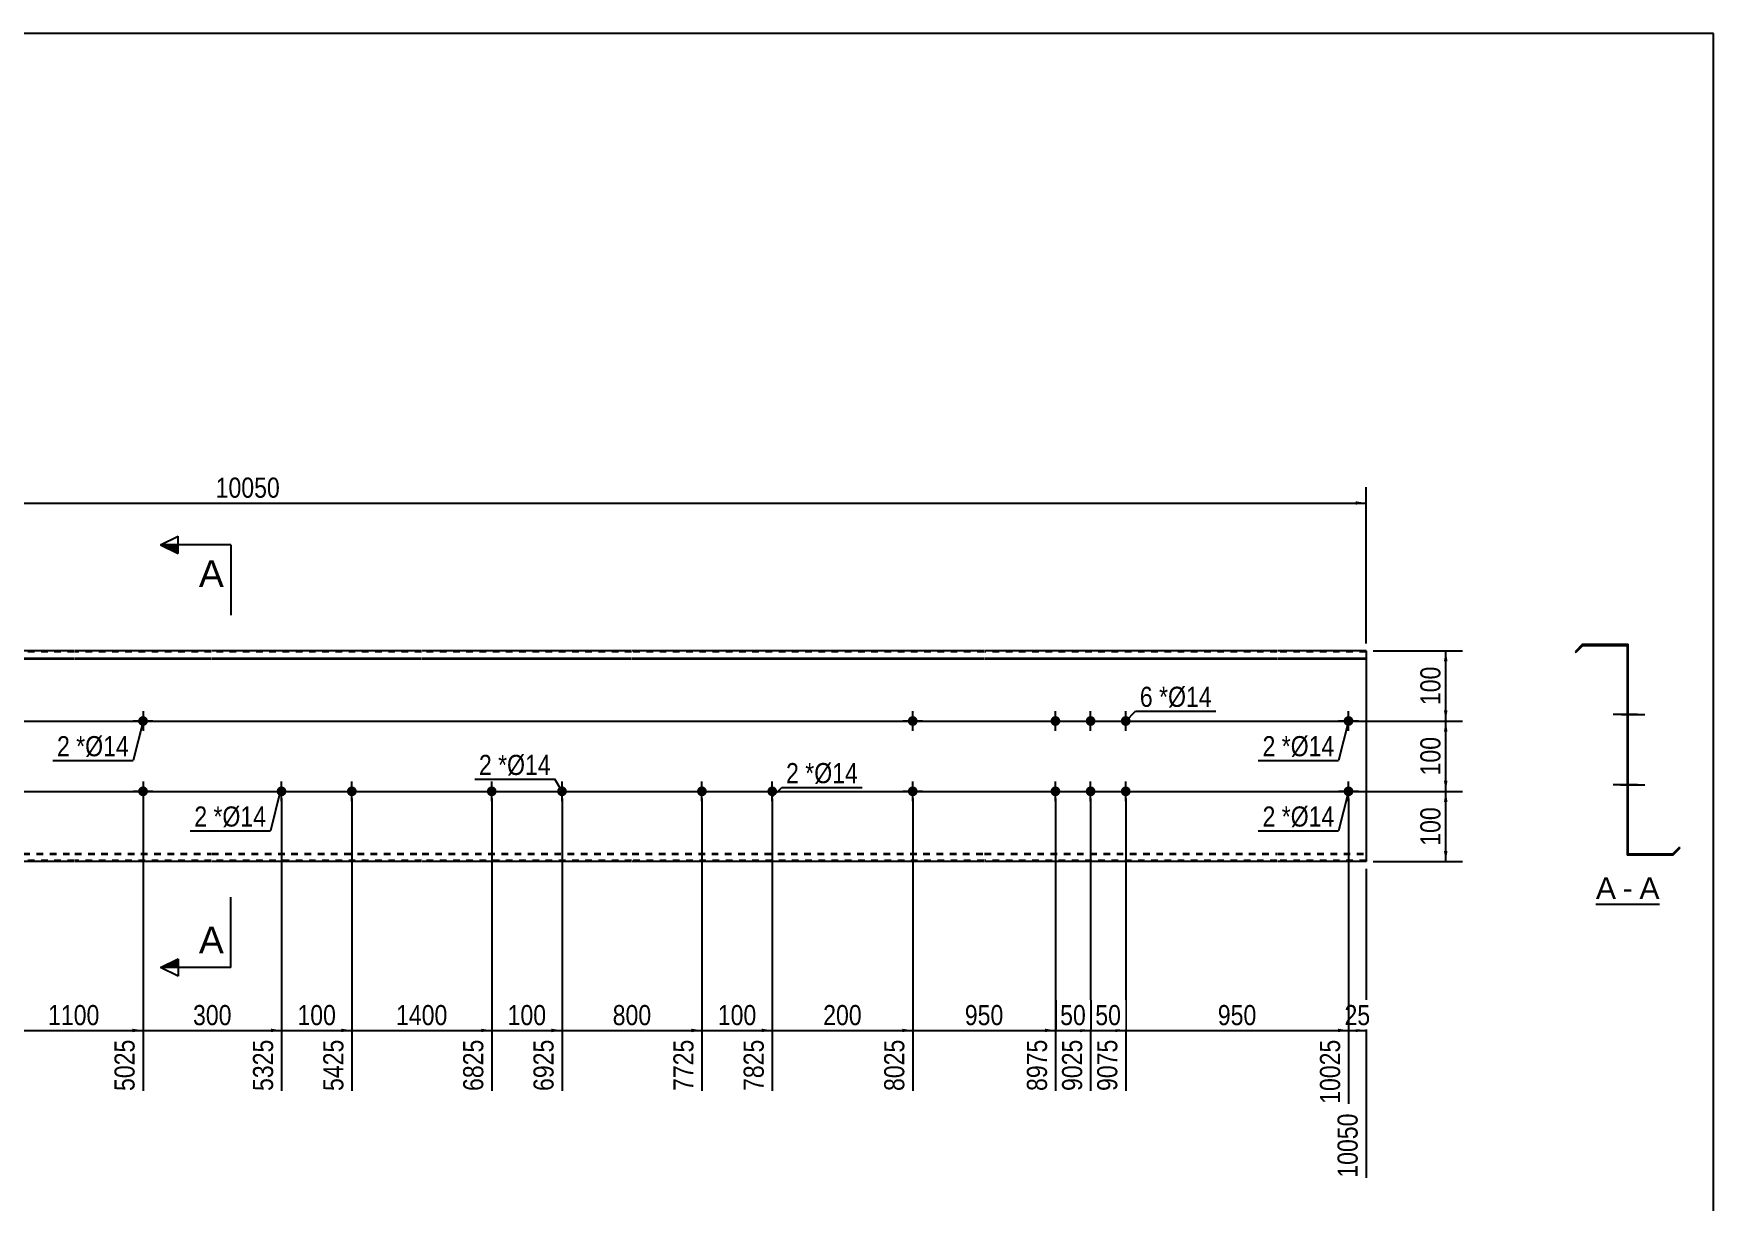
# Model space of a CAD drawing. Header units: millimetres. Extents: x -52 to 350, y -174 to 103.
# Drawn here: x 111.1 to 350.1, y -63.3 to 102.8 of the extents above; entities that cross this region are included whole.
import ezdxf

# ---------------------------------------------------------------- set-up
doc = ezdxf.new("R2010")
doc.units = ezdxf.units.MM
doc.linetypes.add('DXK_LINE_DOT1', pattern=[1.8814, 0.9407, -0.9407])
doc.styles.add('Arial', font='ARIAL.TTF', dxfattribs={"height": 0.2})
doc.styles.add('Arial Narrow', font='ARIALN.TTF', dxfattribs={"height": 0.2})

# ---------------------------------------------------------------- blocks, each defined once
blk = doc.blocks.new('Unknown-628700542-1200')
at = {"color": 5, "linetype": 'Continuous'}
for p, q in [((350.08, 102.75), (-49.92, 102.75)), ((350.08, -174.25), (350.08, 102.75))]:
    blk.add_line(p, q, dxfattribs=at)
blk = doc.blocks.new('Unknown-628700542-12 - 1622')
at = {"color": 7, "linetype": 'Continuous'}
blk.add_line((333.37, -21.04), (342.4, -21.04), dxfattribs=at)
at = {"color": 0, "linetype": 'Continuous'}
blk.add_wipeout([(336.21, -20.29), (336.21, -17.09), (333.37, -17.09), (333.37, -20.29)], dxfattribs=at)
blk.add_wipeout([(338.6, -20.29), (338.6, -17.09), (337.17, -17.09), (337.17, -20.29)], dxfattribs=at)
at = {"color": 96, "linetype": 'Continuous', "style": 'Arial'}
blk.add_text('A', height=3.06, dxfattribs=at).set_placement((333.37, -20.29))
at = {"color": 0, "linetype": 'Continuous'}
blk.add_wipeout([(342.4, -20.29), (342.4, -17.09), (339.56, -17.09), (339.56, -20.29)], dxfattribs=at)
at = {"color": 96, "linetype": 'Continuous', "style": 'Arial'}
for s, p in [('-', (337.17, -20.29)), ('A', (339.56, -20.29))]:
    blk.add_text(s, height=3.06, dxfattribs=at).set_placement(p)
blk = doc.blocks.new('Bolt-628700542-1335 - 1220')
at = {"linetype": 'Continuous'}
for points in [[(146.39, -4.3, -1), (146.39, -5.7, -1)], [(156.39, -4.3, -1), (156.39, -5.7, -1)]]:
    blk.add_hatch(color=3, dxfattribs=at).paths.add_polyline_path(points)
at = {"color": 3, "linetype": 'Continuous'}
for p, q in [((146.39, -6.4), (146.39, -3.6)), ((156.39, -6.4), (156.39, -3.6)), ((144.99, -5), (147.79, -5)), ((154.99, -5), (157.79, -5))]:
    blk.add_line(p, q, dxfattribs=at)
blk = doc.blocks.new('Bolt-628700542-1261 - 1220')
at = {"linetype": 'Continuous'}
for points in [[(127.39, 5, -1), (125.99, 5, -1)], [(127.39, -5, -1), (125.99, -5, -1)]]:
    blk.add_hatch(color=3, dxfattribs=at).paths.add_polyline_path(points)
at = {"color": 3, "linetype": 'Continuous'}
for p, q in [((128.09, 5), (125.29, 5)), ((126.69, 6.4), (126.69, 3.6)), ((126.69, -3.6), (126.69, -6.4)), ((128.09, -5), (125.29, -5))]:
    blk.add_line(p, q, dxfattribs=at)
blk = doc.blocks.new('Bolt-628700542-1304 - 1220')
at = {"linetype": 'Continuous'}
for points in [[(235.48, 5, -1), (236.88, 5, -1)], [(297.47, 5, -1), (298.87, 5, -1)]]:
    blk.add_hatch(color=3, dxfattribs=at).paths.add_polyline_path(points)
at = {"color": 3, "linetype": 'Continuous'}
for p, q in [((237.58, 5), (234.78, 5)), ((236.18, 3.6), (236.18, 6.4)), ((299.57, 5), (296.77, 5)), ((298.17, 3.6), (298.17, 6.4))]:
    blk.add_line(p, q, dxfattribs=at)
blk = doc.blocks.new('Bolt-628700542-1309 - 1220')
at = {"linetype": 'Continuous'}
for points in [[(235.48, -5, -1), (236.88, -5, -1)], [(297.47, -5, -1), (298.87, -5, -1)]]:
    blk.add_hatch(color=3, dxfattribs=at).paths.add_polyline_path(points)
at = {"color": 3, "linetype": 'Continuous'}
for p, q in [((236.18, -6.4), (236.18, -3.6)), ((298.17, -6.4), (298.17, -3.6)), ((237.58, -5), (234.78, -5)), ((299.57, -5), (296.77, -5))]:
    blk.add_line(p, q, dxfattribs=at)
blk = doc.blocks.new('Bolt-628700542-1314 - 1220')
at = {"linetype": 'Continuous'}
for points in [[(255.78, 5, -1), (257.18, 5, -1)], [(260.78, 5, -1), (262.18, 5, -1)], [(265.78, 5, -1), (267.18, 5, -1)], [(255.78, -5, -1), (257.18, -5, -1)], [(260.78, -5, -1), (262.18, -5, -1)], [(265.78, -5, -1), (267.18, -5, -1)]]:
    blk.add_hatch(color=3, dxfattribs=at).paths.add_polyline_path(points)
at = {"color": 3, "linetype": 'Continuous'}
for p, q in [((255.08, 5), (257.88, 5)), ((256.48, 3.6), (256.48, 6.4)), ((260.08, 5), (262.88, 5)), ((261.48, 3.6), (261.48, 6.4)), ((265.08, 5), (267.88, 5)), ((266.48, 3.6), (266.48, 6.4)), ((256.48, -6.4), (256.48, -3.6)), ((261.48, -6.4), (261.48, -3.6)), ((266.48, -6.4), (266.48, -3.6)), ((255.08, -5), (257.88, -5)), ((260.08, -5), (262.88, -5)), ((265.08, -5), (267.88, -5))]:
    blk.add_line(p, q, dxfattribs=at)
blk = doc.blocks.new('Part-628700542-1330 - 1220')
at = {"color": 2, "linetype": 'Continuous'}
for p, q in [((116.89, 15), (87.09, 15)), ((136.39, 15), (116.99, 15)), ((166.29, 15), (136.49, 15)), ((196.19, 15), (166.39, 15)), ((246.28, 15), (196.29, 15)), ((287.98, 15), (246.38, 15)), ((300.67, 15), (288.08, 15)), ((300.67, 15), (300.67, -15)), ((87.09, 13.94), (116.89, 13.94)), ((87.09, 13.83), (116.89, 13.83)), ((116.99, 13.94), (136.39, 13.94)), ((116.99, 13.83), (136.39, 13.83)), ((136.49, 13.94), (166.29, 13.94)), ((136.49, 13.83), (166.29, 13.83)), ((166.39, 13.94), (196.19, 13.94)), ((166.39, 13.83), (196.19, 13.83)), ((196.29, 13.94), (246.28, 13.94)), ((196.29, 13.83), (246.28, 13.83)), ((246.38, 13.94), (287.98, 13.94)), ((246.38, 13.83), (287.98, 13.83)), ((288.08, 13.94), (300.67, 13.94)), ((288.08, 13.83), (300.67, 13.83)), ((116.89, -15), (87.09, -15)), ((136.39, -15), (116.99, -15)), ((166.29, -15), (136.49, -15)), ((196.19, -15), (166.39, -15)), ((246.28, -15), (196.29, -15)), ((287.98, -15), (246.38, -15)), ((300.67, -15), (288.08, -15))]:
    blk.add_line(p, q, dxfattribs=at)
at = {"color": 7, "linetype": 'DXK_LINE_DOT1'}
for p, q in [((116.89, 14.85), (87.09, 14.85)), ((136.39, 14.85), (116.99, 14.85)), ((166.29, 14.85), (136.49, 14.85)), ((196.19, 14.85), (166.39, 14.85)), ((246.28, 14.85), (196.29, 14.85)), ((287.98, 14.85), (246.38, 14.85)), ((300.67, 14.85), (288.08, 14.85)), ((87.09, -13.83), (116.89, -13.83)), ((87.09, -13.94), (116.89, -13.94)), ((116.99, -13.83), (136.39, -13.83)), ((116.99, -13.94), (136.39, -13.94)), ((136.49, -13.83), (166.29, -13.83)), ((136.49, -13.94), (166.29, -13.94)), ((166.39, -13.83), (196.19, -13.83)), ((166.39, -13.94), (196.19, -13.94)), ((196.29, -13.83), (246.28, -13.83)), ((196.29, -13.94), (246.28, -13.94)), ((246.38, -13.83), (287.98, -13.83)), ((246.38, -13.94), (287.98, -13.94)), ((288.08, -13.83), (300.67, -13.83)), ((288.08, -13.94), (300.67, -13.94)), ((116.89, -14.85), (87.09, -14.85)), ((136.39, -14.85), (116.99, -14.85)), ((166.29, -14.85), (136.49, -14.85)), ((196.19, -14.85), (166.39, -14.85)), ((246.28, -14.85), (196.29, -14.85)), ((287.98, -14.85), (246.38, -14.85)), ((300.67, -14.85), (288.08, -14.85))]:
    blk.add_line(p, q, dxfattribs=at)
blk = doc.blocks.new('Bolt-628700542-1350 - 1220')
at = {"linetype": 'Continuous'}
for points in [[(176.29, -4.3, -1), (176.29, -5.7, -1)], [(186.29, -4.3, -1), (186.29, -5.7, -1)]]:
    blk.add_hatch(color=3, dxfattribs=at).paths.add_polyline_path(points)
at = {"color": 3, "linetype": 'Continuous'}
for p, q in [((176.29, -6.4), (176.29, -3.6)), ((186.29, -6.4), (186.29, -3.6)), ((174.89, -5), (177.69, -5)), ((184.89, -5), (187.69, -5))]:
    blk.add_line(p, q, dxfattribs=at)
blk = doc.blocks.new('Bolt-628700542-1355 - 1220')
at = {"linetype": 'Continuous'}
for points in [[(206.19, -4.3, -1), (206.19, -5.7, -1)], [(216.19, -4.3, -1), (216.19, -5.7, -1)]]:
    blk.add_hatch(color=3, dxfattribs=at).paths.add_polyline_path(points)
at = {"color": 3, "linetype": 'Continuous'}
for p, q in [((206.19, -6.4), (206.19, -3.6)), ((216.19, -6.4), (216.19, -3.6)), ((204.79, -5), (207.59, -5)), ((214.79, -5), (217.59, -5))]:
    blk.add_line(p, q, dxfattribs=at)
blk = doc.blocks.new('Bolt-628700542-1627 - 1622')
at = {"linetype": 'Continuous'}
for points in [[(337.96, 5.21), (337.96, 6.61), (337.81, 6.61), (337.81, 5.21)], [(337.96, -4.79), (337.96, -3.39), (337.81, -3.39), (337.81, -4.79)]]:
    blk.add_hatch(color=3, dxfattribs=at).paths.add_polyline_path(points)
at = {"color": 3, "linetype": 'Continuous'}
for p, q in [((337.96, 5.91), (335.81, 5.91)), ((337.96, 6.61), (337.81, 6.61)), ((337.96, 5.21), (337.81, 5.21)), ((337.96, -4.09), (335.81, -4.09)), ((337.96, -3.39), (337.81, -3.39)), ((337.96, -4.79), (337.81, -4.79))]:
    blk.add_line(p, q, dxfattribs=at)
blk = doc.blocks.new('Bolt-628700542-1628 - 1622')
at = {"linetype": 'Continuous'}
blk.add_hatch(color=3, dxfattribs=at).paths.add_polyline_path([(337.81, -3.39), (337.81, -4.79), (337.96, -4.79), (337.96, -3.39)])
blk.add_hatch(color=3, dxfattribs=at).paths.add_polyline_path([(337.81, -3.39), (337.81, -4.79), (337.96, -4.79), (337.96, -3.39)])
at = {"color": 3, "linetype": 'Continuous'}
for p, q in [((337.01, -4.09), (340.31, -4.09)), ((337.01, -4.09), (340.31, -4.09)), ((337.81, -3.39), (337.96, -3.39)), ((337.81, -3.39), (337.96, -3.39)), ((337.81, -4.79), (337.96, -4.79)), ((337.81, -4.79), (337.96, -4.79))]:
    blk.add_line(p, q, dxfattribs=at)
blk = doc.blocks.new('Bolt-628700542-1629 - 1622')
at = {"linetype": 'Continuous'}
blk.add_hatch(color=3, dxfattribs=at).paths.add_polyline_path([(337.81, 6.61), (337.81, 5.21), (337.96, 5.21), (337.96, 6.61)])
blk.add_hatch(color=3, dxfattribs=at).paths.add_polyline_path([(337.81, 6.61), (337.81, 5.21), (337.96, 5.21), (337.96, 6.61)])
at = {"color": 3, "linetype": 'Continuous'}
for p, q in [((337.01, 5.91), (340.31, 5.91)), ((337.01, 5.91), (340.31, 5.91)), ((337.81, 6.61), (337.96, 6.61)), ((337.81, 6.61), (337.96, 6.61)), ((337.81, 5.21), (337.96, 5.21)), ((337.81, 5.21), (337.96, 5.21))]:
    blk.add_line(p, q, dxfattribs=at)
blk = doc.blocks.new('Bolt-628700542-1630 - 1622')
at = {"linetype": 'Continuous'}
for points in [[(337.81, 6.61), (337.81, 5.21), (337.96, 5.21), (337.96, 6.61)], [(337.81, 6.61), (337.81, 5.21), (337.96, 5.21), (337.96, 6.61)], [(337.81, 6.61), (337.81, 5.21), (337.96, 5.21), (337.96, 6.61)], [(337.81, -3.39), (337.81, -4.79), (337.96, -4.79), (337.96, -3.39)], [(337.81, -3.39), (337.81, -4.79), (337.96, -4.79), (337.96, -3.39)], [(337.81, -3.39), (337.81, -4.79), (337.96, -4.79), (337.96, -3.39)]]:
    blk.add_hatch(color=3, dxfattribs=at).paths.add_polyline_path(points)
at = {"color": 3, "linetype": 'Continuous'}
for p, q in [((339.26, 5.91), (335.96, 5.91)), ((339.26, 5.91), (335.96, 5.91)), ((339.26, 5.91), (335.96, 5.91)), ((337.96, 6.61), (337.81, 6.61)), ((337.96, 6.61), (337.81, 6.61)), ((337.96, 6.61), (337.81, 6.61)), ((337.96, 5.21), (337.81, 5.21)), ((337.96, 5.21), (337.81, 5.21)), ((337.96, 5.21), (337.81, 5.21)), ((339.26, -4.09), (335.96, -4.09)), ((339.26, -4.09), (335.96, -4.09)), ((339.26, -4.09), (335.96, -4.09)), ((337.96, -3.39), (337.81, -3.39)), ((337.96, -3.39), (337.81, -3.39)), ((337.96, -3.39), (337.81, -3.39)), ((337.96, -4.79), (337.81, -4.79)), ((337.96, -4.79), (337.81, -4.79)), ((337.96, -4.79), (337.81, -4.79))]:
    blk.add_line(p, q, dxfattribs=at)
blk = doc.blocks.new('Bolt-628700542-1631 - 1622')
at = {"linetype": 'Continuous'}
blk.add_hatch(color=3, dxfattribs=at).paths.add_polyline_path([(337.81, 6.61), (337.81, 5.21), (337.96, 5.21), (337.96, 6.61)])
blk.add_hatch(color=3, dxfattribs=at).paths.add_polyline_path([(337.81, 6.61), (337.81, 5.21), (337.96, 5.21), (337.96, 6.61)])
at = {"color": 3, "linetype": 'Continuous'}
for p, q in [((337.01, 5.91), (340.31, 5.91)), ((337.01, 5.91), (340.31, 5.91)), ((337.81, 6.61), (337.96, 6.61)), ((337.81, 6.61), (337.96, 6.61)), ((337.81, 5.21), (337.96, 5.21)), ((337.81, 5.21), (337.96, 5.21))]:
    blk.add_line(p, q, dxfattribs=at)
blk = doc.blocks.new('Bolt-628700542-1632 - 1622')
at = {"linetype": 'Continuous'}
blk.add_hatch(color=3, dxfattribs=at).paths.add_polyline_path([(337.81, -3.39), (337.81, -4.79), (337.96, -4.79), (337.96, -3.39)])
blk.add_hatch(color=3, dxfattribs=at).paths.add_polyline_path([(337.81, -3.39), (337.81, -4.79), (337.96, -4.79), (337.96, -3.39)])
at = {"color": 3, "linetype": 'Continuous'}
for p, q in [((337.01, -4.09), (340.31, -4.09)), ((337.01, -4.09), (340.31, -4.09)), ((337.81, -3.39), (337.96, -3.39)), ((337.81, -3.39), (337.96, -3.39)), ((337.81, -4.79), (337.96, -4.79)), ((337.81, -4.79), (337.96, -4.79))]:
    blk.add_line(p, q, dxfattribs=at)
blk = doc.blocks.new('Bolt-628700542-1633 - 1622')
at = {"linetype": 'Continuous'}
for points in [[(337.81, 6.61), (337.81, 5.21), (337.96, 5.21), (337.96, 6.61)], [(337.81, 6.61), (337.81, 5.21), (337.96, 5.21), (337.96, 6.61)], [(337.81, 6.61), (337.81, 5.21), (337.96, 5.21), (337.96, 6.61)], [(337.81, -3.39), (337.81, -4.79), (337.96, -4.79), (337.96, -3.39)], [(337.81, -3.39), (337.81, -4.79), (337.96, -4.79), (337.96, -3.39)], [(337.81, -3.39), (337.81, -4.79), (337.96, -4.79), (337.96, -3.39)]]:
    blk.add_hatch(color=3, dxfattribs=at).paths.add_polyline_path(points)
at = {"color": 3, "linetype": 'Continuous'}
for p, q in [((339.26, 5.91), (335.96, 5.91)), ((339.26, 5.91), (335.96, 5.91)), ((339.26, 5.91), (335.96, 5.91)), ((337.96, 6.61), (337.81, 6.61)), ((337.96, 6.61), (337.81, 6.61)), ((337.96, 6.61), (337.81, 6.61)), ((337.96, 5.21), (337.81, 5.21)), ((337.96, 5.21), (337.81, 5.21)), ((337.96, 5.21), (337.81, 5.21)), ((339.26, -4.09), (335.96, -4.09)), ((339.26, -4.09), (335.96, -4.09)), ((339.26, -4.09), (335.96, -4.09)), ((337.96, -3.39), (337.81, -3.39)), ((337.96, -3.39), (337.81, -3.39)), ((337.96, -3.39), (337.81, -3.39)), ((337.96, -4.79), (337.81, -4.79)), ((337.96, -4.79), (337.81, -4.79)), ((337.96, -4.79), (337.81, -4.79))]:
    blk.add_line(p, q, dxfattribs=at)
blk = doc.blocks.new('Part-628700542-1634 - 1622')
at = {"color": 2, "linetype": 'Continuous'}
for p, q in [((331.46, 15.91), (330.4, 14.85)), ((330.4, 14.85), (330.51, 14.74)), ((331.52, 15.76), (330.51, 14.74)), ((331.46, 15.91), (337.96, 15.91)), ((331.52, 15.76), (337.81, 15.76)), ((337.81, 15.76), (337.81, -14.09)), ((337.96, -13.94), (337.96, 15.91)), ((344.31, -14.09), (337.81, -14.09)), ((344.25, -13.94), (337.96, -13.94)), ((344.25, -13.94), (345.27, -12.93)), ((344.31, -14.09), (345.37, -13.03)), ((345.37, -13.03), (345.27, -12.93))]:
    blk.add_line(p, q, dxfattribs=at)
blk = doc.blocks.new('Bolt-628700542-1635 - 1622')
at = {"linetype": 'Continuous'}
blk.add_hatch(color=3, dxfattribs=at).paths.add_polyline_path([(337.96, -4.79), (337.96, -3.39), (337.81, -3.39), (337.81, -4.79)])
blk.add_hatch(color=3, dxfattribs=at).paths.add_polyline_path([(337.96, -4.79), (337.96, -3.39), (337.81, -3.39), (337.81, -4.79)])
at = {"color": 3, "linetype": 'Continuous'}
for p, q in [((336.86, -4.09), (339.61, -4.09)), ((336.86, -4.09), (339.61, -4.09)), ((337.81, -3.39), (337.96, -3.39)), ((337.81, -3.39), (337.96, -3.39)), ((337.81, -4.79), (337.96, -4.79)), ((337.81, -4.79), (337.96, -4.79))]:
    blk.add_line(p, q, dxfattribs=at)
blk = doc.blocks.new('Bolt-628700542-1636 - 1622')
at = {"linetype": 'Continuous'}
blk.add_hatch(color=3, dxfattribs=at).paths.add_polyline_path([(337.96, -4.79), (337.96, -3.39), (337.81, -3.39), (337.81, -4.79)])
blk.add_hatch(color=3, dxfattribs=at).paths.add_polyline_path([(337.96, -4.79), (337.96, -3.39), (337.81, -3.39), (337.81, -4.79)])
at = {"color": 3, "linetype": 'Continuous'}
for p, q in [((336.86, -4.09), (339.61, -4.09)), ((336.86, -4.09), (339.61, -4.09)), ((337.81, -3.39), (337.96, -3.39)), ((337.81, -3.39), (337.96, -3.39)), ((337.81, -4.79), (337.96, -4.79)), ((337.81, -4.79), (337.96, -4.79))]:
    blk.add_line(p, q, dxfattribs=at)
blk = doc.blocks.new('Bolt-628700542-1637 - 1622')
at = {"linetype": 'Continuous'}
blk.add_hatch(color=3, dxfattribs=at).paths.add_polyline_path([(337.96, -4.79), (337.96, -3.39), (337.81, -3.39), (337.81, -4.79)])
blk.add_hatch(color=3, dxfattribs=at).paths.add_polyline_path([(337.96, -4.79), (337.96, -3.39), (337.81, -3.39), (337.81, -4.79)])
at = {"color": 3, "linetype": 'Continuous'}
for p, q in [((336.86, -4.09), (339.61, -4.09)), ((336.86, -4.09), (339.61, -4.09)), ((337.81, -3.39), (337.96, -3.39)), ((337.81, -3.39), (337.96, -3.39)), ((337.81, -4.79), (337.96, -4.79)), ((337.81, -4.79), (337.96, -4.79))]:
    blk.add_line(p, q, dxfattribs=at)
blk = doc.blocks.new('Bolt-628700542-1638 - 1622')
at = {"linetype": 'Continuous'}
blk.add_hatch(color=3, dxfattribs=at).paths.add_polyline_path([(337.96, -4.79), (337.96, -3.39), (337.81, -3.39), (337.81, -4.79)])
blk.add_hatch(color=3, dxfattribs=at).paths.add_polyline_path([(337.96, -4.79), (337.96, -3.39), (337.81, -3.39), (337.81, -4.79)])
at = {"color": 3, "linetype": 'Continuous'}
for p, q in [((336.86, -4.09), (339.61, -4.09)), ((336.86, -4.09), (339.61, -4.09)), ((337.81, -3.39), (337.96, -3.39)), ((337.81, -3.39), (337.96, -3.39)), ((337.81, -4.79), (337.96, -4.79)), ((337.81, -4.79), (337.96, -4.79))]:
    blk.add_line(p, q, dxfattribs=at)
blk = doc.blocks.new('Bolt-628700542-1639 - 1622')
at = {"linetype": 'Continuous'}
blk.add_hatch(color=3, dxfattribs=at).paths.add_polyline_path([(337.96, -4.79), (337.96, -3.39), (337.81, -3.39), (337.81, -4.79)])
blk.add_hatch(color=3, dxfattribs=at).paths.add_polyline_path([(337.96, -4.79), (337.96, -3.39), (337.81, -3.39), (337.81, -4.79)])
at = {"color": 3, "linetype": 'Continuous'}
for p, q in [((336.86, -4.09), (339.61, -4.09)), ((336.86, -4.09), (339.61, -4.09)), ((337.81, -3.39), (337.96, -3.39)), ((337.81, -3.39), (337.96, -3.39)), ((337.81, -4.79), (337.96, -4.79)), ((337.81, -4.79), (337.96, -4.79))]:
    blk.add_line(p, q, dxfattribs=at)
blk = doc.blocks.new('StraightDimension-628700542-2598 - 1220')
at = {"linetype": 'Continuous'}
for points in [[(311.75, 3.5), (312, 5), (312.25, 3.5)], [(312.25, -3.5), (312, -5), (311.75, -3.5)]]:
    blk.add_hatch(color=7, dxfattribs=at).paths.add_polyline_path(points)
at = {"color": 7, "linetype": 'Continuous'}
for p, q in [((47.99, 5), (314.4, 5)), ((312, -5), (312, 5)), ((47.99, -5), (314.4, -5))]:
    blk.add_line(p, q, dxfattribs=at)
at = {"color": 0}
blk.add_wipeout([(311.85, 3.34), (307.65, 3.34), (307.65, -3.34), (311.85, -3.34)], dxfattribs=at)
at = {"color": 3, "style": 'Arial Narrow'}
blk.add_text('100', height=2.863, rotation=90.0002, dxfattribs=at).set_placement((311.25, -2.74))
blk = doc.blocks.new('StraightDimension-628700542-2652 - 1220')
at = {"linetype": 'Continuous'}
blk.add_hatch(color=7, dxfattribs=at).paths.add_polyline_path([(125.19, -38.75), (126.69, -39), (125.19, -39.25)])
at = {"color": 7, "linetype": 'Continuous'}
for p, q in [((106.99, -6), (106.99, -47.61)), ((126.69, -6), (126.69, -47.61)), ((106.99, -39), (126.69, -39))]:
    blk.add_line(p, q, dxfattribs=at)
at = {"color": 0}
blk.add_wipeout([(121.09, -38.85), (121.09, -34.65), (112.58, -34.65), (112.58, -38.85)], dxfattribs=at)
at = {"color": 3, "style": 'Arial Narrow'}
blk.add_text('1100', height=2.863, dxfattribs=at).set_placement((113.18, -38.25))
at = {"color": 0, "linetype": 'Continuous'}
blk.add_wipeout([(126.09, -39.7), (121.89, -39.7), (121.89, -48.21), (126.09, -48.21)], dxfattribs=at)
at = {"color": 3, "linetype": 'Continuous', "style": 'Arial Narrow'}
blk.add_text('5025', height=2.863, rotation=90.0002, dxfattribs=at).set_placement((125.49, -47.61))
blk = doc.blocks.new('StraightDimension-628700542-2650 - 1220')
at = {"linetype": 'Continuous'}
blk.add_hatch(color=7, dxfattribs=at).paths.add_polyline_path([(154.89, -38.75), (156.39, -39), (154.89, -39.25)])
at = {"color": 7, "linetype": 'Continuous'}
for p, q in [((146.39, -6), (146.39, -47.61)), ((156.39, -6), (156.39, -47.61)), ((146.39, -39), (156.39, -39))]:
    blk.add_line(p, q, dxfattribs=at)
at = {"color": 0}
blk.add_wipeout([(154.73, -38.85), (154.73, -34.65), (148.05, -34.65), (148.05, -38.85)], dxfattribs=at)
at = {"color": 3, "style": 'Arial Narrow'}
blk.add_text('100', height=2.863, dxfattribs=at).set_placement((148.65, -38.25))
at = {"color": 0, "linetype": 'Continuous'}
blk.add_wipeout([(155.79, -39.7), (151.59, -39.7), (151.59, -48.21), (155.79, -48.21)], dxfattribs=at)
at = {"color": 3, "linetype": 'Continuous', "style": 'Arial Narrow'}
blk.add_text('5425', height=2.863, rotation=90.0002, dxfattribs=at).set_placement((155.19, -47.61))
blk = doc.blocks.new('StraightDimension-628700542-2648 - 1220')
at = {"linetype": 'Continuous'}
blk.add_hatch(color=7, dxfattribs=at).paths.add_polyline_path([(184.79, -38.75), (186.29, -39), (184.79, -39.25)])
at = {"color": 7, "linetype": 'Continuous'}
for p, q in [((176.29, -6), (176.29, -47.61)), ((186.29, -6), (186.29, -47.61)), ((176.29, -39), (186.29, -39))]:
    blk.add_line(p, q, dxfattribs=at)
at = {"color": 0}
blk.add_wipeout([(184.63, -38.85), (184.63, -34.65), (177.95, -34.65), (177.95, -38.85)], dxfattribs=at)
at = {"color": 3, "style": 'Arial Narrow'}
blk.add_text('100', height=2.863, dxfattribs=at).set_placement((178.55, -38.25))
at = {"color": 0, "linetype": 'Continuous'}
blk.add_wipeout([(185.69, -39.7), (181.49, -39.7), (181.49, -48.21), (185.69, -48.21)], dxfattribs=at)
at = {"color": 3, "linetype": 'Continuous', "style": 'Arial Narrow'}
blk.add_text('6925', height=2.863, rotation=90.0002, dxfattribs=at).set_placement((185.09, -47.61))
blk = doc.blocks.new('StraightDimension-628700542-1374 - 1220')
at = {"linetype": 'Continuous'}
blk.add_hatch(color=7, dxfattribs=at).paths.add_polyline_path([(299.17, 36.25), (300.67, 36), (299.17, 35.75)])
at = {"color": 7, "linetype": 'Continuous'}
for p, q in [((300.67, 16), (300.67, 38.25)), ((-17.5, 36), (300.67, 36))]:
    blk.add_line(p, q, dxfattribs=at)
at = {"color": 0}
blk.add_wipeout([(146.76, 36.15), (146.76, 40.35), (136.42, 40.35), (136.42, 36.15)], dxfattribs=at)
at = {"color": 3, "style": 'Arial Narrow'}
blk.add_text('10050', height=2.863, dxfattribs=at).set_placement((137.02, 36.75))
blk = doc.blocks.new('StraightDimension-628700542-2651 - 1220')
at = {"linetype": 'Continuous'}
blk.add_hatch(color=7, dxfattribs=at).paths.add_polyline_path([(144.89, -38.75), (146.39, -39), (144.89, -39.25)])
at = {"color": 7, "linetype": 'Continuous'}
for p, q in [((126.69, -6), (126.69, -47.61)), ((146.39, -6), (146.39, -47.61)), ((126.69, -39), (146.39, -39))]:
    blk.add_line(p, q, dxfattribs=at)
at = {"color": 0}
blk.add_wipeout([(139.88, -38.85), (139.88, -34.65), (133.2, -34.65), (133.2, -38.85)], dxfattribs=at)
at = {"color": 0, "linetype": 'Continuous'}
blk.add_wipeout([(145.79, -39.7), (141.59, -39.7), (141.59, -48.21), (145.79, -48.21)], dxfattribs=at)
at = {"color": 3, "style": 'Arial Narrow'}
blk.add_text('300', height=2.863, dxfattribs=at).set_placement((133.8, -38.25))
at = {"color": 3, "linetype": 'Continuous', "style": 'Arial Narrow'}
blk.add_text('5325', height=2.863, rotation=90.0002, dxfattribs=at).set_placement((145.19, -47.61))
blk = doc.blocks.new('StraightDimension-628700542-2649 - 1220')
at = {"linetype": 'Continuous'}
blk.add_hatch(color=7, dxfattribs=at).paths.add_polyline_path([(174.79, -38.75), (176.29, -39), (174.79, -39.25)])
at = {"color": 7, "linetype": 'Continuous'}
for p, q in [((156.39, -6), (156.39, -47.61)), ((176.29, -6), (176.29, -47.61)), ((156.39, -39), (176.29, -39))]:
    blk.add_line(p, q, dxfattribs=at)
at = {"color": 0}
blk.add_wipeout([(170.59, -38.85), (170.59, -34.65), (162.08, -34.65), (162.08, -38.85)], dxfattribs=at)
at = {"color": 3, "style": 'Arial Narrow'}
blk.add_text('1400', height=2.863, dxfattribs=at).set_placement((162.68, -38.25))
at = {"color": 0, "linetype": 'Continuous'}
blk.add_wipeout([(175.69, -39.7), (171.49, -39.7), (171.49, -48.21), (175.69, -48.21)], dxfattribs=at)
at = {"color": 3, "linetype": 'Continuous', "style": 'Arial Narrow'}
blk.add_text('6825', height=2.863, rotation=90.0002, dxfattribs=at).set_placement((175.09, -47.61))
blk = doc.blocks.new('StraightDimension-628700542-2647 - 1220')
at = {"linetype": 'Continuous'}
blk.add_hatch(color=7, dxfattribs=at).paths.add_polyline_path([(204.69, -38.75), (206.19, -39), (204.69, -39.25)])
at = {"color": 7, "linetype": 'Continuous'}
for p, q in [((186.29, -6), (186.29, -47.61)), ((206.19, -6), (206.19, -47.61)), ((186.29, -39), (206.19, -39))]:
    blk.add_line(p, q, dxfattribs=at)
at = {"color": 0}
blk.add_wipeout([(199.58, -38.85), (199.58, -34.65), (192.9, -34.65), (192.9, -38.85)], dxfattribs=at)
at = {"color": 0, "linetype": 'Continuous'}
blk.add_wipeout([(205.59, -39.7), (201.39, -39.7), (201.39, -48.21), (205.59, -48.21)], dxfattribs=at)
at = {"color": 3, "style": 'Arial Narrow'}
blk.add_text('800', height=2.863, dxfattribs=at).set_placement((193.5, -38.25))
at = {"color": 3, "linetype": 'Continuous', "style": 'Arial Narrow'}
blk.add_text('7725', height=2.863, rotation=90.0002, dxfattribs=at).set_placement((204.99, -47.61))
blk = doc.blocks.new('StraightDimension-628700542-2597 - 1220')
at = {"linetype": 'Continuous'}
for points in [[(311.75, 13.5), (312, 15), (312.25, 13.5)], [(312.25, 6.5), (312, 5), (311.75, 6.5)]]:
    blk.add_hatch(color=7, dxfattribs=at).paths.add_polyline_path(points)
at = {"color": 7, "linetype": 'Continuous'}
for p, q in [((301.67, 15), (314.4, 15)), ((312, 5), (312, 15)), ((47.99, 5), (314.4, 5))]:
    blk.add_line(p, q, dxfattribs=at)
at = {"color": 0}
blk.add_wipeout([(311.85, 13.34), (307.65, 13.34), (307.65, 6.66), (311.85, 6.66)], dxfattribs=at)
at = {"color": 3, "style": 'Arial Narrow'}
blk.add_text('100', height=2.863, rotation=90.0002, dxfattribs=at).set_placement((311.25, 7.26))
blk = doc.blocks.new('StraightDimension-628700542-2599 - 1220')
at = {"linetype": 'Continuous'}
for points in [[(311.75, -6.5), (312, -5), (312.25, -6.5)], [(312.25, -13.5), (312, -15), (311.75, -13.5)]]:
    blk.add_hatch(color=7, dxfattribs=at).paths.add_polyline_path(points)
at = {"color": 7, "linetype": 'Continuous'}
for p, q in [((47.99, -5), (314.4, -5)), ((312, -15), (312, -5)), ((301.67, -15), (314.4, -15))]:
    blk.add_line(p, q, dxfattribs=at)
at = {"color": 0}
blk.add_wipeout([(311.85, -6.66), (307.65, -6.66), (307.65, -13.34), (311.85, -13.34)], dxfattribs=at)
at = {"color": 3, "style": 'Arial Narrow'}
blk.add_text('100', height=2.863, rotation=90.0002, dxfattribs=at).set_placement((311.25, -12.74))
blk = doc.blocks.new('StraightDimension-628700542-2640 - 1220')
at = {"linetype": 'Continuous'}
blk.add_hatch(color=7, dxfattribs=at).paths.add_polyline_path([(299.17, -38.75), (300.67, -39), (299.17, -39.25)])
at = {"color": 7, "linetype": 'Continuous'}
for p, q in [((298.17, -6), (298.17, -49.44)), ((300.67, -16), (300.67, -59.94)), ((298.17, -39), (300.67, -39))]:
    blk.add_line(p, q, dxfattribs=at)
at = {"color": 0}
blk.add_wipeout([(301.85, -38.85), (301.85, -34.65), (297, -34.65), (297, -38.85)], dxfattribs=at)
at = {"color": 0, "linetype": 'Continuous'}
blk.add_wipeout([(300.07, -50.2), (295.87, -50.2), (295.87, -60.54), (300.07, -60.54)], dxfattribs=at)
at = {"color": 3, "style": 'Arial Narrow'}
blk.add_text('25', height=2.863, dxfattribs=at).set_placement((297.6, -38.25))
at = {"color": 3, "linetype": 'Continuous', "style": 'Arial Narrow'}
blk.add_text('10050', height=2.863, rotation=90.0002, dxfattribs=at).set_placement((299.47, -59.94))
blk = doc.blocks.new('StraightDimension-628700542-2641 - 1220')
at = {"linetype": 'Continuous'}
blk.add_hatch(color=7, dxfattribs=at).paths.add_polyline_path([(296.67, -38.75), (298.17, -39), (296.67, -39.25)])
at = {"color": 7, "linetype": 'Continuous'}
for p, q in [((266.48, -6), (266.48, -47.61)), ((298.17, -6), (298.17, -49.44)), ((266.48, -39), (298.17, -39))]:
    blk.add_line(p, q, dxfattribs=at)
at = {"color": 0}
blk.add_wipeout([(285.67, -38.85), (285.67, -34.65), (278.98, -34.65), (278.98, -38.85)], dxfattribs=at)
at = {"color": 0, "linetype": 'Continuous'}
blk.add_wipeout([(297.57, -39.7), (293.37, -39.7), (293.37, -50.04), (297.57, -50.04)], dxfattribs=at)
at = {"color": 3, "style": 'Arial Narrow'}
blk.add_text('950', height=2.863, dxfattribs=at).set_placement((279.58, -38.25))
at = {"color": 3, "linetype": 'Continuous', "style": 'Arial Narrow'}
blk.add_text('10025', height=2.863, rotation=90.0002, dxfattribs=at).set_placement((296.97, -49.44))
blk = doc.blocks.new('StraightDimension-628700542-2642 - 1220')
at = {"linetype": 'Continuous'}
blk.add_hatch(color=7, dxfattribs=at).paths.add_polyline_path([(264.98, -38.75), (266.48, -39), (264.98, -39.25)])
at = {"color": 7, "linetype": 'Continuous'}
for p, q in [((261.48, -6), (261.48, -47.61)), ((266.48, -6), (266.48, -47.61)), ((261.48, -39), (266.48, -39))]:
    blk.add_line(p, q, dxfattribs=at)
at = {"color": 0}
blk.add_wipeout([(266.41, -38.85), (266.41, -34.65), (261.55, -34.65), (261.55, -38.85)], dxfattribs=at)
at = {"color": 3, "style": 'Arial Narrow'}
blk.add_text('50', height=2.863, dxfattribs=at).set_placement((262.15, -38.25))
at = {"color": 0, "linetype": 'Continuous'}
blk.add_wipeout([(265.88, -39.7), (261.68, -39.7), (261.68, -48.21), (265.88, -48.21)], dxfattribs=at)
at = {"color": 3, "linetype": 'Continuous', "style": 'Arial Narrow'}
blk.add_text('9075', height=2.863, rotation=90.0002, dxfattribs=at).set_placement((265.28, -47.61))
blk = doc.blocks.new('StraightDimension-628700542-2643 - 1220')
at = {"linetype": 'Continuous'}
blk.add_hatch(color=7, dxfattribs=at).paths.add_polyline_path([(259.98, -38.75), (261.48, -39), (259.98, -39.25)])
at = {"color": 7, "linetype": 'Continuous'}
for p, q in [((256.48, -6), (256.48, -47.61)), ((261.48, -6), (261.48, -47.61)), ((256.48, -39), (261.48, -39))]:
    blk.add_line(p, q, dxfattribs=at)
at = {"color": 0}
blk.add_wipeout([(261.41, -38.85), (261.41, -34.65), (256.55, -34.65), (256.55, -38.85)], dxfattribs=at)
at = {"color": 3, "style": 'Arial Narrow'}
blk.add_text('50', height=2.863, dxfattribs=at).set_placement((257.15, -38.25))
at = {"color": 0, "linetype": 'Continuous'}
blk.add_wipeout([(260.88, -39.7), (256.68, -39.7), (256.68, -48.21), (260.88, -48.21)], dxfattribs=at)
at = {"color": 3, "linetype": 'Continuous', "style": 'Arial Narrow'}
blk.add_text('9025', height=2.863, rotation=90.0002, dxfattribs=at).set_placement((260.28, -47.61))
blk = doc.blocks.new('StraightDimension-628700542-2644 - 1220')
at = {"linetype": 'Continuous'}
blk.add_hatch(color=7, dxfattribs=at).paths.add_polyline_path([(254.98, -38.75), (256.48, -39), (254.98, -39.25)])
at = {"color": 7, "linetype": 'Continuous'}
for p, q in [((236.18, -6), (236.18, -47.61)), ((256.48, -6), (256.48, -47.61)), ((236.18, -39), (256.48, -39))]:
    blk.add_line(p, q, dxfattribs=at)
at = {"color": 0}
blk.add_wipeout([(249.67, -38.85), (249.67, -34.65), (242.99, -34.65), (242.99, -38.85)], dxfattribs=at)
at = {"color": 0, "linetype": 'Continuous'}
blk.add_wipeout([(255.88, -39.7), (251.68, -39.7), (251.68, -48.21), (255.88, -48.21)], dxfattribs=at)
at = {"color": 3, "style": 'Arial Narrow'}
blk.add_text('950', height=2.863, dxfattribs=at).set_placement((243.59, -38.25))
at = {"color": 3, "linetype": 'Continuous', "style": 'Arial Narrow'}
blk.add_text('8975', height=2.863, rotation=90.0002, dxfattribs=at).set_placement((255.28, -47.61))
blk = doc.blocks.new('StraightDimension-628700542-2645 - 1220')
at = {"linetype": 'Continuous'}
blk.add_hatch(color=7, dxfattribs=at).paths.add_polyline_path([(234.68, -38.75), (236.18, -39), (234.68, -39.25)])
at = {"color": 7, "linetype": 'Continuous'}
for p, q in [((216.19, -6), (216.19, -47.61)), ((236.18, -6), (236.18, -47.61)), ((216.19, -39), (236.18, -39))]:
    blk.add_line(p, q, dxfattribs=at)
at = {"color": 0}
blk.add_wipeout([(229.53, -38.85), (229.53, -34.65), (222.84, -34.65), (222.84, -38.85)], dxfattribs=at)
at = {"color": 0, "linetype": 'Continuous'}
blk.add_wipeout([(235.58, -39.7), (231.38, -39.7), (231.38, -48.21), (235.58, -48.21)], dxfattribs=at)
at = {"color": 3, "style": 'Arial Narrow'}
blk.add_text('200', height=2.863, dxfattribs=at).set_placement((223.44, -38.25))
at = {"color": 3, "linetype": 'Continuous', "style": 'Arial Narrow'}
blk.add_text('8025', height=2.863, rotation=90.0002, dxfattribs=at).set_placement((234.98, -47.61))
blk = doc.blocks.new('StraightDimension-628700542-2646 - 1220')
at = {"linetype": 'Continuous'}
blk.add_hatch(color=7, dxfattribs=at).paths.add_polyline_path([(214.69, -38.75), (216.19, -39), (214.69, -39.25)])
at = {"color": 7, "linetype": 'Continuous'}
for p, q in [((206.19, -6), (206.19, -47.61)), ((216.19, -6), (216.19, -47.61)), ((206.19, -39), (216.19, -39))]:
    blk.add_line(p, q, dxfattribs=at)
at = {"color": 0}
blk.add_wipeout([(214.53, -38.85), (214.53, -34.65), (207.85, -34.65), (207.85, -38.85)], dxfattribs=at)
at = {"color": 3, "style": 'Arial Narrow'}
blk.add_text('100', height=2.863, dxfattribs=at).set_placement((208.45, -38.25))
at = {"color": 0, "linetype": 'Continuous'}
blk.add_wipeout([(215.59, -39.7), (211.39, -39.7), (211.39, -48.21), (215.59, -48.21)], dxfattribs=at)
at = {"color": 3, "linetype": 'Continuous', "style": 'Arial Narrow'}
blk.add_text('7825', height=2.863, rotation=90.0002, dxfattribs=at).set_placement((214.99, -47.61))
blk = doc.blocks.new('Mark-628700542-1256 - 1220')
at = {"color": 0}
blk.add_wipeout([(116.28, -0.01), (116.28, 2.99), (114.45, 2.99), (114.45, -0.01)], dxfattribs=at)
blk.add_wipeout([(116.28, -0.01), (116.28, 2.99), (114.45, 2.99), (114.45, -0.01)], dxfattribs=at)
blk.add_wipeout([(118.46, -0.01), (118.46, 2.99), (117.18, 2.99), (117.18, -0.01)], dxfattribs=at)
blk.add_wipeout([(118.46, -0.01), (118.46, 2.99), (117.18, 2.99), (117.18, -0.01)], dxfattribs=at)
at = {"color": 3, "style": 'Arial Narrow'}
blk.add_text('2', height=2.86, dxfattribs=at).set_placement((114.45, -0.01))
at = {"color": 0}
blk.add_wipeout([(124.67, -0.01), (124.67, 2.99), (118.46, 2.99), (118.46, -0.01)], dxfattribs=at)
blk.add_wipeout([(124.67, -0.01), (124.67, 2.99), (118.46, 2.99), (118.46, -0.01)], dxfattribs=at)
at = {"color": 7, "linetype": 'Continuous'}
for p in [(126.69, 5), (113.85, -0.61)]:
    blk.add_line(p, (125.27, -0.61), dxfattribs=at)
at = {"color": 3, "style": 'Arial Narrow'}
for s, height, p in [('*', 2.86, (117.18, -0.01)), ('Ø14', 2.863, (118.46, -0.01))]:
    blk.add_text(s, height=height, dxfattribs=at).set_placement(p)
blk = doc.blocks.new('Mark-628700542-1300 - 1220')
at = {"color": 0}
blk.add_wipeout([(287.77, -0.01), (287.77, 2.99), (285.94, 2.99), (285.94, -0.01)], dxfattribs=at)
blk.add_wipeout([(287.77, -0.01), (287.77, 2.99), (285.94, 2.99), (285.94, -0.01)], dxfattribs=at)
blk.add_wipeout([(289.95, -0.01), (289.95, 2.99), (288.67, 2.99), (288.67, -0.01)], dxfattribs=at)
blk.add_wipeout([(289.95, -0.01), (289.95, 2.99), (288.67, 2.99), (288.67, -0.01)], dxfattribs=at)
at = {"color": 3, "style": 'Arial Narrow'}
blk.add_text('2', height=2.86, dxfattribs=at).set_placement((285.94, -0.01))
at = {"color": 0}
blk.add_wipeout([(296.16, -0.01), (296.16, 2.99), (289.95, 2.99), (289.95, -0.01)], dxfattribs=at)
blk.add_wipeout([(296.16, -0.01), (296.16, 2.99), (289.95, 2.99), (289.95, -0.01)], dxfattribs=at)
at = {"color": 7, "linetype": 'Continuous'}
for p in [(298.17, 5), (285.34, -0.61)]:
    blk.add_line(p, (296.76, -0.61), dxfattribs=at)
at = {"color": 3, "style": 'Arial Narrow'}
for s, height, p in [('*', 2.86, (288.67, -0.01)), ('Ø14', 2.863, (289.95, -0.01))]:
    blk.add_text(s, height=height, dxfattribs=at).set_placement(p)
blk = doc.blocks.new('Mark-628700542-1305 - 1220')
at = {"color": 0}
blk.add_wipeout([(287.77, -10.01), (287.77, -7.01), (285.94, -7.01), (285.94, -10.01)], dxfattribs=at)
blk.add_wipeout([(287.77, -10.01), (287.77, -7.01), (285.94, -7.01), (285.94, -10.01)], dxfattribs=at)
blk.add_wipeout([(289.95, -10.01), (289.95, -7.01), (288.67, -7.01), (288.67, -10.01)], dxfattribs=at)
blk.add_wipeout([(289.95, -10.01), (289.95, -7.01), (288.67, -7.01), (288.67, -10.01)], dxfattribs=at)
at = {"color": 3, "style": 'Arial Narrow'}
blk.add_text('2', height=2.86, dxfattribs=at).set_placement((285.94, -10.01))
at = {"color": 0}
blk.add_wipeout([(296.16, -10.01), (296.16, -7.01), (289.95, -7.01), (289.95, -10.01)], dxfattribs=at)
blk.add_wipeout([(296.16, -10.01), (296.16, -7.01), (289.95, -7.01), (289.95, -10.01)], dxfattribs=at)
at = {"color": 7, "linetype": 'Continuous'}
for p in [(298.17, -5), (285.34, -10.61)]:
    blk.add_line(p, (296.76, -10.61), dxfattribs=at)
at = {"color": 3, "style": 'Arial Narrow'}
for s, height, p in [('*', 2.86, (288.67, -10.01)), ('Ø14', 2.863, (289.95, -10.01))]:
    blk.add_text(s, height=height, dxfattribs=at).set_placement(p)
blk = doc.blocks.new('Mark-628700542-1310 - 1220')
at = {"color": 0}
blk.add_wipeout([(270.32, 7.01), (270.32, 10.01), (268.49, 10.01), (268.49, 7.01)], dxfattribs=at)
blk.add_wipeout([(270.32, 7.01), (270.32, 10.01), (268.49, 10.01), (268.49, 7.01)], dxfattribs=at)
at = {"color": 7, "linetype": 'Continuous'}
blk.add_line((266.48, 5), (267.89, 6.41), dxfattribs=at)
at = {"color": 0}
blk.add_wipeout([(272.5, 7.01), (272.5, 10.01), (271.22, 10.01), (271.22, 7.01)], dxfattribs=at)
blk.add_wipeout([(272.5, 7.01), (272.5, 10.01), (271.22, 10.01), (271.22, 7.01)], dxfattribs=at)
at = {"color": 3, "style": 'Arial Narrow'}
blk.add_text('6', height=2.86, dxfattribs=at).set_placement((268.49, 7.01))
at = {"color": 0}
blk.add_wipeout([(278.71, 7.01), (278.71, 10.01), (272.5, 10.01), (272.5, 7.01)], dxfattribs=at)
blk.add_wipeout([(278.71, 7.01), (278.71, 10.01), (272.5, 10.01), (272.5, 7.01)], dxfattribs=at)
at = {"color": 7, "linetype": 'Continuous'}
blk.add_line((267.89, 6.41), (279.31, 6.41), dxfattribs=at)
at = {"color": 3, "style": 'Arial Narrow'}
for s, height, p in [('*', 2.86, (271.22, 7.01)), ('Ø14', 2.863, (272.5, 7.01))]:
    blk.add_text(s, height=height, dxfattribs=at).set_placement(p)
blk = doc.blocks.new('Mark-628700542-1331 - 1220')
at = {"color": 0}
blk.add_wipeout([(135.81, -10.01), (135.81, -7.01), (133.98, -7.01), (133.98, -10.01)], dxfattribs=at)
blk.add_wipeout([(135.81, -10.01), (135.81, -7.01), (133.98, -7.01), (133.98, -10.01)], dxfattribs=at)
blk.add_wipeout([(137.98, -10.01), (137.98, -7.01), (136.71, -7.01), (136.71, -10.01)], dxfattribs=at)
blk.add_wipeout([(137.98, -10.01), (137.98, -7.01), (136.71, -7.01), (136.71, -10.01)], dxfattribs=at)
at = {"color": 3, "style": 'Arial Narrow'}
blk.add_text('2', height=2.86, dxfattribs=at).set_placement((133.98, -10.01))
at = {"color": 0}
blk.add_wipeout([(144.2, -10.01), (144.2, -7.01), (137.98, -7.01), (137.98, -10.01)], dxfattribs=at)
blk.add_wipeout([(144.2, -10.01), (144.2, -7.01), (137.98, -7.01), (137.98, -10.01)], dxfattribs=at)
at = {"color": 7, "linetype": 'Continuous'}
for p in [(146.21, -5), (133.38, -10.61)]:
    blk.add_line(p, (144.8, -10.61), dxfattribs=at)
at = {"color": 3, "style": 'Arial Narrow'}
for s, height, p in [('*', 2.86, (136.71, -10.01)), ('Ø14', 2.863, (137.98, -10.01))]:
    blk.add_text(s, height=height, dxfattribs=at).set_placement(p)
blk = doc.blocks.new('Mark-628700542-1346 - 1220')
at = {"color": 0}
blk.add_wipeout([(176.3, -2.67), (176.3, 0.33), (174.47, 0.33), (174.47, -2.67)], dxfattribs=at)
blk.add_wipeout([(176.3, -2.67), (176.3, 0.33), (174.47, 0.33), (174.47, -2.67)], dxfattribs=at)
blk.add_wipeout([(178.47, -2.67), (178.47, 0.33), (177.2, 0.33), (177.2, -2.67)], dxfattribs=at)
blk.add_wipeout([(178.47, -2.67), (178.47, 0.33), (177.2, 0.33), (177.2, -2.67)], dxfattribs=at)
at = {"color": 3, "style": 'Arial Narrow'}
blk.add_text('2', height=2.86, dxfattribs=at).set_placement((174.47, -2.67))
at = {"color": 0}
blk.add_wipeout([(184.69, -2.67), (184.69, 0.33), (178.47, 0.33), (178.47, -2.67)], dxfattribs=at)
blk.add_wipeout([(184.69, -2.67), (184.69, 0.33), (178.47, 0.33), (178.47, -2.67)], dxfattribs=at)
at = {"color": 7, "linetype": 'Continuous'}
for p in [(173.87, -3.27), (186.29, -5)]:
    blk.add_line(p, (185.29, -3.27), dxfattribs=at)
at = {"color": 3, "style": 'Arial Narrow'}
for s, height, p in [('*', 2.86, (177.2, -2.67)), ('Ø14', 2.863, (178.47, -2.67))]:
    blk.add_text(s, height=height, dxfattribs=at).set_placement(p)
blk = doc.blocks.new('Mark-628700542-1351 - 1220')
at = {"color": 0}
blk.add_wipeout([(219.99, -3.84), (219.99, -0.84), (218.16, -0.84), (218.16, -3.84)], dxfattribs=at)
blk.add_wipeout([(219.99, -3.84), (219.99, -0.84), (218.16, -0.84), (218.16, -3.84)], dxfattribs=at)
at = {"color": 7, "linetype": 'Continuous'}
blk.add_line((216.15, -5.85), (217.56, -4.44), dxfattribs=at)
at = {"color": 0}
blk.add_wipeout([(222.17, -3.84), (222.17, -0.84), (220.89, -0.84), (220.89, -3.84)], dxfattribs=at)
blk.add_wipeout([(222.17, -3.84), (222.17, -0.84), (220.89, -0.84), (220.89, -3.84)], dxfattribs=at)
at = {"color": 3, "style": 'Arial Narrow'}
blk.add_text('2', height=2.86, dxfattribs=at).set_placement((218.16, -3.84))
at = {"color": 0}
blk.add_wipeout([(228.38, -3.84), (228.38, -0.84), (222.17, -0.84), (222.17, -3.84)], dxfattribs=at)
blk.add_wipeout([(228.38, -3.84), (228.38, -0.84), (222.17, -0.84), (222.17, -3.84)], dxfattribs=at)
at = {"color": 7, "linetype": 'Continuous'}
blk.add_line((217.56, -4.44), (228.98, -4.44), dxfattribs=at)
at = {"color": 3, "style": 'Arial Narrow'}
for s, height, p in [('*', 2.86, (220.89, -3.84)), ('Ø14', 2.863, (222.17, -3.84))]:
    blk.add_text(s, height=height, dxfattribs=at).set_placement(p)
blk = doc.blocks.new('SectionMark-628700542-1582 - 1220')
at = {"linetype": 'Continuous'}
for points in [[(131.69, 30.05), (131.69, 28.8), (129.19, 30.05)], [(131.69, -28.8), (131.69, -30.05), (129.19, -30.05)]]:
    blk.add_hatch(color=30, dxfattribs=at).paths.add_polyline_path(points)
at = {"color": 30, "linetype": 'Continuous'}
for p, q in [((129.19, 30.05), (131.69, 31.3)), ((131.69, 28.8), (131.69, 31.3)), ((139.19, 30.05), (129.19, 30.05)), ((129.19, 30.05), (131.69, 28.8)), ((129.19, -30.05), (131.69, -28.8)), ((139.19, -30.05), (129.19, -30.05)), ((131.69, -31.3), (129.19, -30.05)), ((131.69, -28.8), (131.69, -31.3))]:
    blk.add_line(p, q, dxfattribs=at)
at = {"color": 0, "linetype": 'Continuous'}
for points in [[(138.19, 24.05), (138.19, 28.05), (134.63, 28.05), (134.63, 24.05)], [(138.19, -28.05), (138.19, -24.05), (134.63, -24.05), (134.63, -28.05)]]:
    blk.add_wipeout(points, dxfattribs=at)
at = {"color": 30, "linetype": 'Continuous'}
for p, q in [((139.19, 30.05), (139.19, 20.05)), ((139.19, -30.05), (139.19, -20.05))]:
    blk.add_line(p, q, dxfattribs=at)
at = {"color": 96, "linetype": 'Continuous', "style": 'Arial'}
for p in [(134.63, 24.05), (134.63, -28.05)]:
    blk.add_text('A', height=3.82, dxfattribs=at).set_placement(p)

msp = doc.modelspace()

# ---------------------------------------------------------------- block references
for name in ['Unknown-628700542-1200', 'Part-628700542-1330 - 1220', 'Part-628700542-1634 - 1622', 'Bolt-628700542-1261 - 1220', 'Bolt-628700542-1304 - 1220', 'Bolt-628700542-1314 - 1220', 'Bolt-628700542-1627 - 1622', 'Bolt-628700542-1630 - 1622', 'Bolt-628700542-1633 - 1622', 'Bolt-628700542-1629 - 1622', 'Bolt-628700542-1631 - 1622', 'Bolt-628700542-1335 - 1220', 'Bolt-628700542-1350 - 1220', 'Bolt-628700542-1355 - 1220', 'Bolt-628700542-1309 - 1220', 'Bolt-628700542-1635 - 1622', 'Bolt-628700542-1636 - 1622', 'Bolt-628700542-1637 - 1622', 'Bolt-628700542-1638 - 1622', 'Bolt-628700542-1639 - 1622', 'Bolt-628700542-1628 - 1622', 'Bolt-628700542-1632 - 1622']:
    msp.add_blockref(name, (0, 0))

# ---------------------------------------------------------------- next in the draw order: block references
for name in ['StraightDimension-628700542-1374 - 1220', 'StraightDimension-628700542-2598 - 1220', 'Unknown-628700542-12 - 1622']:
    msp.add_blockref(name, (0, 0))

# ---------------------------------------------------------------- next in the draw order: block references
for name in ['StraightDimension-628700542-2597 - 1220', 'StraightDimension-628700542-2652 - 1220', 'StraightDimension-628700542-2650 - 1220', 'StraightDimension-628700542-2648 - 1220']:
    msp.add_blockref(name, (0, 0))

# ---------------------------------------------------------------- next in the draw order: block references
for name in ['Mark-628700542-1310 - 1220', 'Mark-628700542-1256 - 1220', 'Mark-628700542-1300 - 1220', 'StraightDimension-628700542-2651 - 1220', 'StraightDimension-628700542-2649 - 1220', 'StraightDimension-628700542-2647 - 1220']:
    msp.add_blockref(name, (0, 0))

# ---------------------------------------------------------------- next in the draw order: block references
msp.add_blockref('StraightDimension-628700542-2599 - 1220', (0, 0))

# ---------------------------------------------------------------- next in the draw order: block references
for name in ['Mark-628700542-1346 - 1220', 'Mark-628700542-1331 - 1220', 'StraightDimension-628700542-2640 - 1220']:
    msp.add_blockref(name, (0, 0))

# ---------------------------------------------------------------- next in the draw order: block references
for name in ['SectionMark-628700542-1582 - 1220', 'StraightDimension-628700542-2641 - 1220']:
    msp.add_blockref(name, (0, 0))

# ---------------------------------------------------------------- next in the draw order: block references
for name in ['StraightDimension-628700542-2642 - 1220', 'Mark-628700542-1305 - 1220']:
    msp.add_blockref(name, (0, 0))

# ---------------------------------------------------------------- next in the draw order: block references
msp.add_blockref('StraightDimension-628700542-2643 - 1220', (0, 0))

# ---------------------------------------------------------------- next in the draw order: block references
msp.add_blockref('StraightDimension-628700542-2644 - 1220', (0, 0))

# ---------------------------------------------------------------- next in the draw order: block references
msp.add_blockref('StraightDimension-628700542-2645 - 1220', (0, 0))

# ---------------------------------------------------------------- next in the draw order: block references
msp.add_blockref('StraightDimension-628700542-2646 - 1220', (0, 0))

# ---------------------------------------------------------------- next in the draw order: block references
msp.add_blockref('Mark-628700542-1351 - 1220', (0, 0))

doc.saveas('drawing.dxf')
